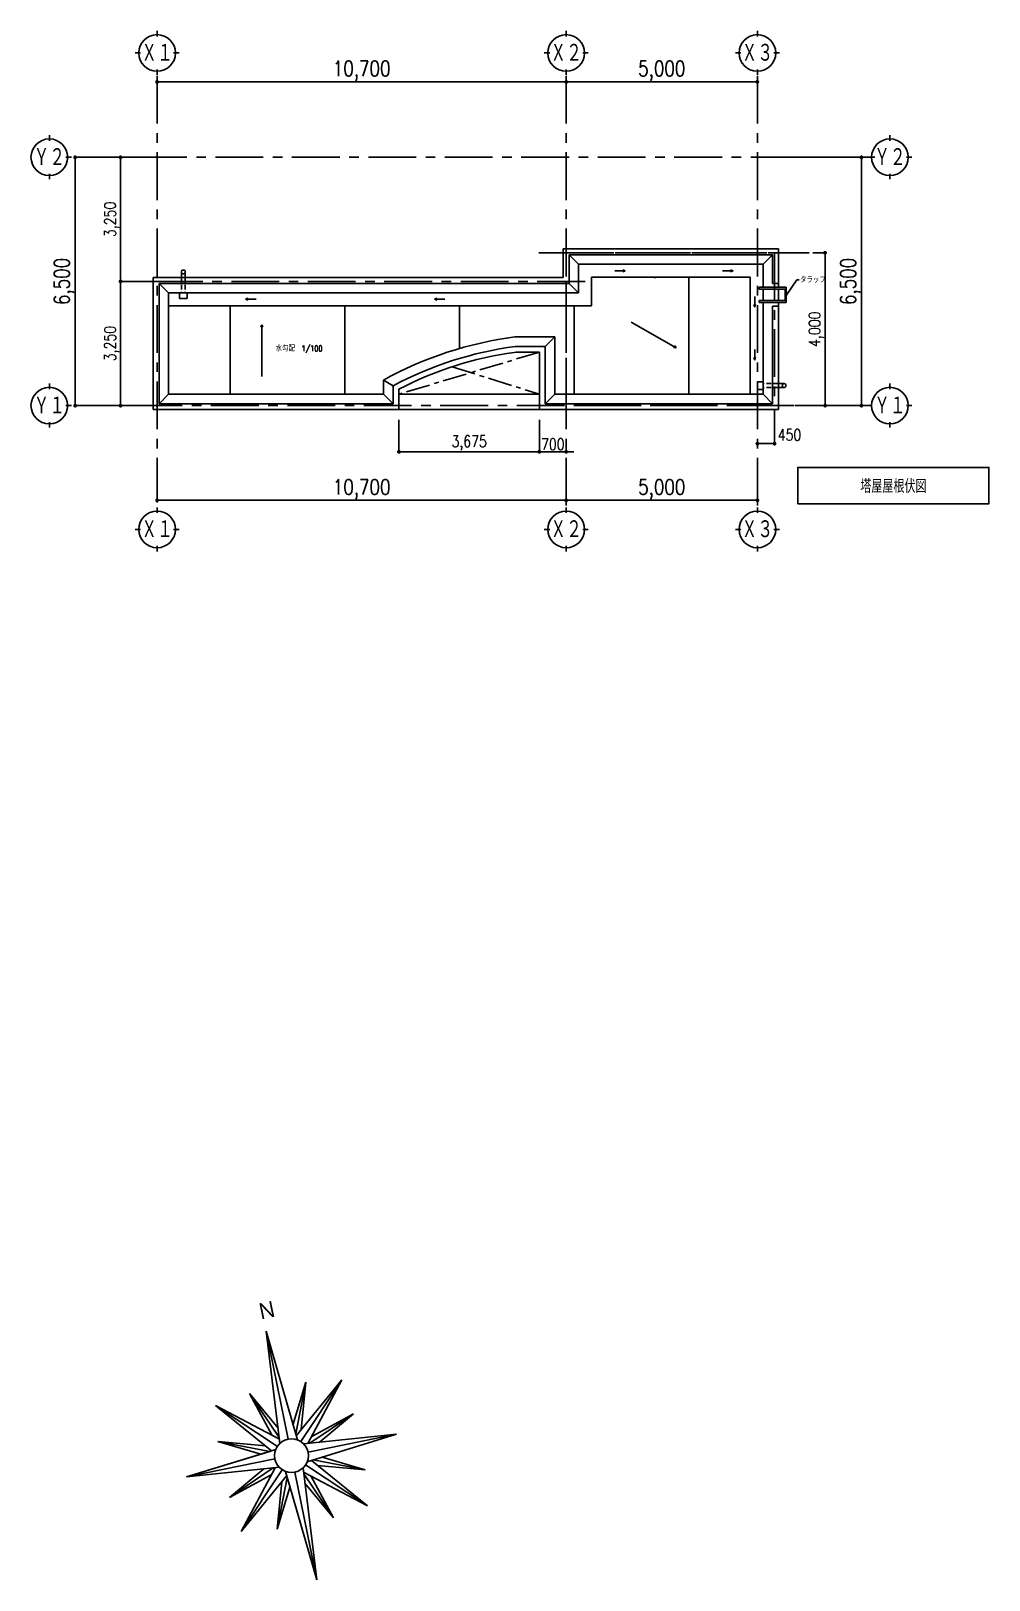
# Model space of a CAD drawing. Header units: millimetres. Extents: x 15495 to 166182, y -39946 to 18307.
# Drawn here: x 141125 to 166182, y -30807 to 9737 of the extents above; entities that cross this region are included whole.
import ezdxf
from ezdxf.enums import TextEntityAlignment as Align

# ---------------------------------------------------------------- set-up
doc = ezdxf.new("R2010")
doc.units = ezdxf.units.MM
doc.header["$LTSCALE"] = 1000
doc.linetypes.add('CENTER', pattern=[2, 1.25, -0.25, 0.25, -0.25])
doc.linetypes.add('HIDDEN2', pattern=[0.1875, 0.125, -0.0625])
doc.layers.get('0').update_dxf_attribs({"linetype": 'CONTINUOUS'})
for name, color, linetype in [('E_KEYP', 2, 'CONTINUOUS'), ('TRR-A_ELSE-100', 6, 'CONTINUOUS'), ('TRR-E_DIM-100', 3, 'CONTINUOUS'), ('TRR-E_GRID-100', 1, 'CENTER'), ('TRR-E_TEXT-100', 3, 'CONTINUOUS'), ('TRR-F_HIDE-100', 12, 'CONTINUOUS'), ('TRR-H_LINE1-100', 140, 'CONTINUOUS')]:
    doc.layers.add(name, color=color, linetype=linetype)
doc.styles.add('DIM', font='romans.shx', dxfattribs={"width": 0.8, "bigfont": 'bigfont.shx'})
doc.styles.add('ROOM', font='romans.shx', dxfattribs={"width": 0.8, "bigfont": 'bigfont.shx'})
doc.styles.get("Standard").update_dxf_attribs({"font": 'txt.shx', "bigfont": 'bigfont.shx'})
doc.dimstyles.new('DIM100_3_3', dxfattribs={"dimscale": 100, "dimtxt": 3, "dimasz": 1, "dimexe": 0, "dimexo": 1, "dimgap": 0.5, "dimtad": 1, "dimdec": 1, "dimdsep": 46, "dimlunit": 6, "dimtxsty": 'DIM', "dimblk1": 'DOT', "dimblk2": 'DOT', "dimsah": 1, "dimcen": 1, "dimclrd": 256, "dimclre": 256, "dimclrt": 256, "dimadec": 0, "dimazin": 0, "dimtfac": 1, "dimtdec": 1, "dimtix": 1, "dimtmove": 2, "dimatfit": 3, "dimldrblk": 'DOT', "dimfxl": 1, "dimtvp": 0.833333, "dimtolj": 1, "dimarcsym": 0})
doc.dimstyles.new('DIM100_4_3', dxfattribs={"dimscale": 100, "dimtxt": 4, "dimasz": 1, "dimexe": 0, "dimexo": 1, "dimgap": 0.5, "dimtad": 1, "dimdec": 1, "dimdsep": 46, "dimlunit": 6, "dimtxsty": 'DIM', "dimblk1": 'DOT', "dimblk2": 'DOT', "dimsah": 1, "dimcen": 1, "dimclrd": 256, "dimclre": 256, "dimclrt": 256, "dimadec": 0, "dimazin": 0, "dimtfac": 1, "dimtdec": 1, "dimtix": 1, "dimtmove": 2, "dimatfit": 3, "dimldrblk": 'DOT', "dimfxl": 1, "dimtvp": 0.833333, "dimtolj": 1, "dimarcsym": 0})
doc.dimstyles.new('DIM50_3_3', dxfattribs={"dimscale": 50, "dimtxt": 3, "dimasz": 1, "dimexe": 0, "dimexo": 1, "dimgap": 0.5, "dimtad": 1, "dimdec": 1, "dimdsep": 46, "dimlunit": 6, "dimtxsty": 'DIM', "dimblk1": 'DOT', "dimblk2": 'DOT', "dimsah": 1, "dimcen": 1, "dimclrd": 256, "dimclre": 256, "dimclrt": 256, "dimadec": 0, "dimazin": 0, "dimtfac": 1, "dimtdec": 1, "dimtix": 1, "dimtmove": 2, "dimatfit": 3, "dimldrblk": 'DOT', "dimfxl": 1, "dimtvp": 0.833333, "dimtolj": 1, "dimarcsym": 0})

# ---------------------------------------------------------------- blocks, each defined once
blk = doc.blocks.new('Direction')
at = {"layer": 'E_KEYP', "linetype": 'Continuous'}
for p, q in [((-662, 3255), (-306, 317)), ((-662, 3255), (158, 412)), ((-662, 3255), (-88, 432)), ((-88, 432), (-662, 3255)), ((-502, 528), (-1096, 1625)), ((-323, 479), (-1096, 1625)), ((-348, 720), (-1096, 1625)), ((374, 1924), (39, 799)), ((110, 568), (374, 1924)), ((374, 1924), (110, 568)), ((125, 521), (1314, 1985)), ((1314, 1985), (125, 521)), ((243, 368), (1314, 1985)), ((374, 1924), (256, 682)), ((256, 682), (374, 1924)), ((1314, 1985), (430, 318)), ((-521, 125), (-1985, 1314)), ((-368, 243), (-1985, 1314)), ((-1985, 1314), (-318, 430)), ((479, 323), (1625, 1096)), ((528, 502), (1625, 1096)), ((1625, 1096), (528, 502)), ((1625, 1096), (720, 348)), ((2744, 558), (317, 306)), ((412, -158), (2744, 558)), ((2744, 558), (432, 88)), ((432, 88), (2744, 558)), ((-412, 158), (-2744, -558)), ((-2744, -558), (-568, 110)), ((-2744, -558), (-568, 110)), ((-568, 110), (-2744, -558)), ((-1924, 374), (-568, 110)), ((-1924, 374), (-682, 256)), ((-799, 39), (-1924, 374)), ((-1924, 374), (-799, 39)), ((-432, -88), (-2744, -558)), ((-2744, -558), (-432, -88)), ((-2744, -558), (-317, -306)), ((-479, -323), (-2744, -558)), ((-2744, -558), (-479, -323)), ((-1625, -1096), (-479, -323)), ((-720, -348), (-1625, -1096)), ((-430, -318), (-1314, -1985)), ((-1314, -1985), (-243, -368)), ((662, -3255), (306, -317)), ((1985, -1314), (368, -243)), ((1985, -1314), (521, -125)), ((568, -110), (1924, -374)), ((682, -256), (1924, -374)), ((1924, -374), (799, -39)), ((799, -39), (1924, -374)), ((-1625, -1096), (-528, -502)), ((-1314, -1985), (-125, -521)), ((-374, -1924), (-110, -568)), ((-256, -682), (-374, -1924)), ((-374, -1924), (-39, -799)), ((-158, -412), (662, -3255)), ((88, -432), (662, -3255)), ((662, -3255), (88, -432)), ((318, -430), (1985, -1314)), ((323, -479), (1096, -1625)), ((348, -720), (1096, -1625)), ((1096, -1625), (502, -528))]:
    blk.add_line(p, q, dxfattribs=at)
blk.add_circle((0, 0), 441, dxfattribs=at)
at = {"layer": 'E_KEYP', "color": 6}
blk.add_text('Ｎ', height=480, rotation=11.493, dxfattribs=at).set_placement((-853, 3504))
blk = doc.blocks.new('DOT')
at = {"color": 0, "linetype": 'ByBlock'}
blk.add_line((-0.5, 0), (-1, 0), dxfattribs=at)
at = {"color": 0, "linetype": 'ByBlock', "const_width": 0.5}
blk.add_lwpolyline([(-0.25, 0, 1), (0.25, 0, 1)], format="xyb", close=True, dxfattribs=at)
blk = doc.blocks.new('*D904')
at = {"layer": 'TRR-E_DIM-100', "lineweight": -2}
for p, q in [((160573, -169), (160573, -1064)), ((160123, -1034), (160123, -1064)), ((160223, -1064), (160473, -1064))]:
    blk.add_line(p, q, dxfattribs=at)
at = {"layer": 'TRR-E_DIM-100', "lineweight": -2, "xscale": 100, "yscale": 100, "zscale": 100, "rotation": 180}
blk.add_blockref('DOT', (160123, -1064), dxfattribs=at)
at = {"layer": 'TRR-E_DIM-100', "lineweight": -2, "xscale": 100, "yscale": 100, "zscale": 100}
blk.add_blockref('DOT', (160573, -1064), dxfattribs=at)
at = {"layer": 'TRR-E_DIM-100', "insert": (160963, -834), "char_height": 300, "attachment_point": 5, "style": 'DIM'}
blk.add_mtext('\\A1;450', dxfattribs=at)
blk = doc.blocks.new('_DOT')
at = {"color": 0, "linetype": 'ByBlock'}
blk.add_line((-0.5, 0), (-1, 0), dxfattribs=at)
at = {"color": 0, "linetype": 'ByBlock', "const_width": 0.5}
blk.add_lwpolyline([(-0.25, 0, 1), (0.25, 0, 1)], format="xyb", close=True, dxfattribs=at)
blk = doc.blocks.new('*D899')
at = {"layer": 'TRR-E_DIM-100', "lineweight": -2}
for p, q in [((144423, -1947), (144423, -2547)), ((155123, -1947), (155123, -2547)), ((144523, -2547), (155023, -2547))]:
    blk.add_line(p, q, dxfattribs=at)
at = {"layer": 'TRR-E_DIM-100', "lineweight": -2, "xscale": 100, "yscale": 100, "zscale": 100, "rotation": 180}
blk.add_blockref('DOT', (144423, -2547), dxfattribs=at)
at = {"layer": 'TRR-E_DIM-100', "lineweight": -2, "xscale": 100, "yscale": 100, "zscale": 100}
blk.add_blockref('DOT', (155123, -2547), dxfattribs=at)
at = {"layer": 'TRR-E_DIM-100', "insert": (149773, -2259), "char_height": 400, "attachment_point": 5, "style": 'DIM'}
blk.add_mtext('\\A1;10,700', dxfattribs=at)
blk = doc.blocks.new('*D897')
at = {"layer": 'TRR-E_DIM-100', "lineweight": -2}
for p, q in [((150748, -441), (150748, -1278)), ((154423, -441), (154423, -1278)), ((150848, -1278), (154323, -1278))]:
    blk.add_line(p, q, dxfattribs=at)
at = {"layer": 'TRR-E_DIM-100', "lineweight": -2, "xscale": 100, "yscale": 100, "zscale": 100, "rotation": 180}
blk.add_blockref('DOT', (150748, -1278), dxfattribs=at)
at = {"layer": 'TRR-E_DIM-100', "lineweight": -2, "xscale": 100, "yscale": 100, "zscale": 100}
blk.add_blockref('DOT', (154423, -1278), dxfattribs=at)
at = {"layer": 'TRR-E_DIM-100', "insert": (152586, -1049), "char_height": 300, "attachment_point": 5, "style": 'DIM'}
blk.add_mtext('\\A1;3,675', dxfattribs=at)
blk = doc.blocks.new('*D900')
at = {"layer": 'TRR-E_DIM-100', "lineweight": -2}
for p, q in [((155123, -1947), (155123, -2547)), ((160123, -1947), (160123, -2547)), ((155223, -2547), (160023, -2547))]:
    blk.add_line(p, q, dxfattribs=at)
at = {"layer": 'TRR-E_DIM-100', "lineweight": -2, "xscale": 100, "yscale": 100, "zscale": 100, "rotation": 180}
blk.add_blockref('DOT', (155123, -2547), dxfattribs=at)
at = {"layer": 'TRR-E_DIM-100', "lineweight": -2, "xscale": 100, "yscale": 100, "zscale": 100}
blk.add_blockref('DOT', (160123, -2547), dxfattribs=at)
at = {"layer": 'TRR-E_DIM-100', "insert": (157623, -2259), "char_height": 400, "attachment_point": 5, "style": 'DIM'}
blk.add_mtext('\\A1;5,000', dxfattribs=at)
blk = doc.blocks.new('*D898')
at = {"layer": 'TRR-E_DIM-100', "lineweight": -2}
for p, q in [((154423, -441), (154423, -1278)), ((155123, -939), (155123, -1278)), ((154323, -1278), (154223, -1278)), ((154423, -1278), (155123, -1278)), ((155223, -1278), (155323, -1278))]:
    blk.add_line(p, q, dxfattribs=at)
at = {"layer": 'TRR-E_DIM-100', "lineweight": -2, "xscale": 100, "yscale": 100, "zscale": 100}
blk.add_blockref('DOT', (154423, -1278), dxfattribs=at)
at = {"layer": 'TRR-E_DIM-100', "lineweight": -2, "xscale": 100, "yscale": 100, "zscale": 100, "rotation": 180}
blk.add_blockref('DOT', (155123, -1278), dxfattribs=at)
at = {"layer": 'TRR-E_DIM-100', "insert": (154773, -1078), "char_height": 300, "attachment_point": 5, "style": 'DIM'}
blk.add_mtext('\\A1;700', dxfattribs=at)
blk = doc.blocks.new('*D893')
at = {"layer": 'TRR-E_DIM-100', "lineweight": -2}
for p, q in [((144423, 7805), (144423, 8405)), ((144523, 8405), (155023, 8405)), ((155123, 7805), (155123, 8405))]:
    blk.add_line(p, q, dxfattribs=at)
at = {"layer": 'TRR-E_DIM-100', "lineweight": -2, "xscale": 100, "yscale": 100, "zscale": 100, "rotation": 180}
blk.add_blockref('DOT', (144423, 8405), dxfattribs=at)
at = {"layer": 'TRR-E_DIM-100', "lineweight": -2, "xscale": 100, "yscale": 100, "zscale": 100}
blk.add_blockref('DOT', (155123, 8405), dxfattribs=at)
at = {"layer": 'TRR-E_DIM-100', "insert": (149773, 8693), "char_height": 400, "attachment_point": 5, "style": 'DIM'}
blk.add_mtext('\\A1;10,700', dxfattribs=at)
blk = doc.blocks.new('*D902')
at = {"layer": 'TRR-E_DIM-100', "lineweight": -2}
for p, q in [((143367, 6431), (143467, 6431)), ((143467, 3281), (143467, 6331)), ((144546, 3181), (143467, 3181))]:
    blk.add_line(p, q, dxfattribs=at)
at = {"layer": 'TRR-E_DIM-100', "lineweight": -2, "xscale": 100, "yscale": 100, "zscale": 100}
for p, rotation in [((143467, 6431), 90), ((143467, 3181), 270)]:
    blk.add_blockref('DOT', p, dxfattribs=dict(at, rotation=rotation))
at = {"layer": 'TRR-E_DIM-100', "insert": (143239, 4806), "char_height": 300, "attachment_point": 5, "rotation": 90, "style": 'DIM'}
blk.add_mtext('\\A1;3,250', dxfattribs=at)
blk = doc.blocks.new('*D901')
at = {"layer": 'TRR-E_DIM-100', "lineweight": -2}
for p, q in [((144016, 6431), (142278, 6431)), ((142278, 31), (142278, 6331)), ((144016, -69), (142278, -69))]:
    blk.add_line(p, q, dxfattribs=at)
at = {"layer": 'TRR-E_DIM-100', "lineweight": -2, "xscale": 100, "yscale": 100, "zscale": 100}
for p, rotation in [((142278, 6431), 90), ((142278, -69), 270)]:
    blk.add_blockref('DOT', p, dxfattribs=dict(at, rotation=rotation))
at = {"layer": 'TRR-E_DIM-100', "insert": (141990, 3181), "char_height": 400, "attachment_point": 5, "rotation": 90, "style": 'DIM'}
blk.add_mtext('\\A1;6,500', dxfattribs=at)
blk = doc.blocks.new('*D903')
at = {"layer": 'TRR-E_DIM-100', "lineweight": -2}
for p, q in [((144546, 3181), (143467, 3181)), ((143467, 31), (143467, 3081)), ((143509, -69), (143467, -69))]:
    blk.add_line(p, q, dxfattribs=at)
at = {"layer": 'TRR-E_DIM-100', "lineweight": -2, "xscale": 100, "yscale": 100, "zscale": 100}
for p, rotation in [((143467, 3181), 90), ((143467, -69), 270)]:
    blk.add_blockref('DOT', p, dxfattribs=dict(at, rotation=rotation))
at = {"layer": 'TRR-E_DIM-100', "insert": (143239, 1556), "char_height": 300, "attachment_point": 5, "rotation": 90, "style": 'DIM'}
blk.add_mtext('\\A1;3,250', dxfattribs=at)
blk = doc.blocks.new('*D896')
at = {"layer": 'TRR-E_DIM-100', "lineweight": -2}
for p, q in [((161106, 6431), (162845, 6431)), ((162845, 31), (162845, 6331)), ((161106, -69), (162845, -69))]:
    blk.add_line(p, q, dxfattribs=at)
at = {"layer": 'TRR-E_DIM-100', "lineweight": -2, "xscale": 100, "yscale": 100, "zscale": 100}
for p, rotation in [((162845, 6431), 90), ((162845, -69), 270)]:
    blk.add_blockref('DOT', p, dxfattribs=dict(at, rotation=rotation))
at = {"layer": 'TRR-E_DIM-100', "insert": (162557, 3181), "char_height": 400, "attachment_point": 5, "rotation": 90, "style": 'DIM'}
blk.add_mtext('\\A1;6,500', dxfattribs=at)
blk = doc.blocks.new('*D895')
at = {"layer": 'TRR-E_DIM-100', "lineweight": -2}
for p, q in [((161578, 3931), (161894, 3931)), ((161894, 31), (161894, 3831)), ((161490, -69), (161894, -69))]:
    blk.add_line(p, q, dxfattribs=at)
at = {"layer": 'TRR-E_DIM-100', "lineweight": -2, "xscale": 100, "yscale": 100, "zscale": 100}
for p, rotation in [((161894, 3931), 90), ((161894, -69), 270)]:
    blk.add_blockref('DOT', p, dxfattribs=dict(at, rotation=rotation))
at = {"layer": 'TRR-E_DIM-100', "insert": (161665, 1931), "char_height": 300, "attachment_point": 5, "rotation": 90, "style": 'DIM'}
blk.add_mtext('\\A1;4,000', dxfattribs=at)
blk = doc.blocks.new('*D894')
at = {"layer": 'TRR-E_DIM-100', "lineweight": -2}
for p, q in [((155123, 7805), (155123, 8405)), ((155223, 8405), (160023, 8405)), ((160123, 7805), (160123, 8405))]:
    blk.add_line(p, q, dxfattribs=at)
at = {"layer": 'TRR-E_DIM-100', "lineweight": -2, "xscale": 100, "yscale": 100, "zscale": 100, "rotation": 180}
blk.add_blockref('DOT', (155123, 8405), dxfattribs=at)
at = {"layer": 'TRR-E_DIM-100', "lineweight": -2, "xscale": 100, "yscale": 100, "zscale": 100}
blk.add_blockref('DOT', (160123, 8405), dxfattribs=at)
at = {"layer": 'TRR-E_DIM-100', "insert": (157623, 8693), "char_height": 400, "attachment_point": 5, "style": 'DIM'}
blk.add_mtext('\\A1;5,000', dxfattribs=at)
blk = doc.blocks.new('TRR-BLOCK_100')
at = {"layer": 'TRR-A_ELSE-100'}
for p, q in [((16249.93, 4100), (10625, 4100)), ((10625, 3350), (10625, 4100)), ((16249.93, 3100), (16249.93, 4100)), ((16099.93, 3950), (10775, 3950)), ((10775, 3200), (10775, 3950)), ((11025, 3700), (10775, 3950)), ((15849.93, 3700), (11025, 3700)), ((11025, 2950), (11025, 3700)), ((15849.93, 3700), (16099.93, 3950)), ((15849.93, 3100), (15849.93, 3700)), ((16099.93, 3200), (16099.93, 3950)), ((10625, 3350), (-100, 3350)), ((-100, -100), (-100, 3350)), ((635.83, 3500), (635.83, 3350)), ((635.83, 3500), (635.83, 3350)), ((735.83, 3500), (735.83, 3350)), ((735.83, 3500), (735.83, 3350)), ((15514.93, 3365), (11360, 3365)), ((11360, 2615), (11360, 3365)), ((13910, 300), (13910, 3365)), ((15514.93, 300), (15514.93, 3365)), ((10775, 3200), (50, 3200)), ((50, 50), (50, 3200)), ((300, 2950), (50, 3200)), ((11025, 2950), (300, 2950)), ((300, 300), (300, 2950)), ((585.84, 2950), (585.84, 2800)), ((585.84, 2950), (585.84, 2800)), ((785.84, 2950), (785.84, 2800)), ((785.84, 2950), (785.84, 2800)), ((10775, 3200), (11025, 2950)), ((15749.93, 3050), (15749.93, 3100)), ((16449.93, 3100), (15749.93, 3100)), ((16449.93, 3050), (15749.93, 3050)), ((15849.93, 2750), (15849.93, 3050)), ((16249.93, 3200), (16099.93, 3200)), ((16249.93, 2750), (16249.93, 3050)), ((16427.93, 2750), (16427.93, 3050)), ((16427.93, 2750), (16427.93, 3050)), ((16427.93, 2750), (16427.93, 3050)), ((16427.93, 2750), (16427.93, 3050)), ((16449.93, 2700), (16449.93, 3100)), ((16449.93, 2734), (16449.93, 3066)), ((16449.93, 2734), (16449.93, 3066)), ((16449.93, 2734), (16449.93, 3066)), ((11360, 2615), (300, 2615)), ((785.84, 2800), (585.84, 2800)), ((785.84, 2800), (585.84, 2800)), ((1910, 300), (1910, 2615)), ((4910, 300), (4910, 2615)), ((7910, 1495.45), (7910, 2615)), ((10910, 300), (10910, 2615)), ((15749.93, 2700), (15749.93, 2750)), ((16449.93, 2750), (15749.93, 2750)), ((16449.93, 2700), (15749.93, 2700)), ((15849.93, 300), (15849.93, 2700)), ((16099.93, 50), (16099.93, 2600)), ((16249.93, 2600), (16099.93, 2600)), ((16249.93, -100), (16249.93, 2700)), ((10400, 1800), (9360.06, 1800)), ((10150, 1550), (10400, 1800)), ((10400, 300), (10400, 1800)), ((9341.99, 1393.9), (9387.97, 1400)), ((9341.99, 1393.9), (9387.97, 1400)), ((10150, 1550), (9376.55, 1550)), ((10000, 1400), (9387.97, 1400)), ((10000, 1400), (9387.97, 1400)), ((10000, 550), (10000, 1400)), ((10000, -100), (10000, 1400)), ((10150, 50), (10150, 1550)), ((6175, 522.02), (5925, 670.9)), ((5925, 300), (5925, 670.9)), ((6175, 50), (6175, 522.02)), ((6325, 100), (6325, 431.41)), ((6325, -100), (6325, 431.41)), ((15849.93, 625.04), (15699.93, 625.04)), ((15849.93, 625.04), (15699.93, 625.04)), ((15699.93, 425.04), (15699.93, 625.04)), ((15699.93, 425.04), (15699.93, 625.04)), ((15849.93, 425.04), (15699.93, 425.04)), ((15849.93, 425.04), (15699.93, 425.04)), ((16399.93, 575.04), (16249.93, 575.04)), ((16399.93, 575.04), (16249.93, 575.04)), ((16399.93, 475.04), (16249.93, 475.04)), ((16399.93, 475.04), (16249.93, 475.04)), ((50, 50), (300, 300)), ((6175, 50), (50, 50)), ((5925, 300), (300, 300)), ((5925, 300), (6175, 50)), ((6325, 300), (10000, 300)), ((6325, 300), (10000, 300)), ((10150, 50), (10400, 300)), ((10150, 50), (16099.93, 50)), ((10400, 300), (15849.93, 300)), ((15849.93, 300), (16099.93, 50)), ((6325, -100), (-100, -100)), ((6325, -100), (10000, -100)), ((6325, -100), (10000, -100)), ((10000, -100), (16249.93, -100))]:
    blk.add_line(p, q, dxfattribs=at)
at = {"layer": 'TRR-A_ELSE-100', "linetype": 'HIDDEN2'}
for p, q in [((635.83, 3350), (635.83, 2950)), ((635.83, 3350), (635.83, 2950)), ((735.83, 3350), (735.83, 2950)), ((735.83, 3350), (735.83, 2950)), ((16249.93, 575.04), (15849.93, 575.04)), ((16249.93, 575.04), (15849.93, 575.04)), ((16249.93, 475.04), (15849.93, 475.04)), ((16249.93, 475.04), (15849.93, 475.04))]:
    blk.add_line(p, q, dxfattribs=at)
at = {"layer": 'TRR-A_ELSE-100'}
for centre in [(685.84, 3500), (685.84, 3500), (16399.93, 525.04), (16399.93, 525.04)]:
    blk.add_circle(centre, 50, dxfattribs=at)
for radius, start, end in [(9740.98, 97.499444, 118.891783), (9490.98, 97.597716, 118.004621), (9340.98, 97.934453, 117.453239), (9340.98, 97.934453, 117.453239)]:
    blk.add_arc((10631.42, -7857.66), radius, start, end, dxfattribs=at)
at = {"layer": 'TRR-E_GRID-100', "color": 3, "linetype": 'Continuous'}
for p, q in [((0, 9661.93), (0, 9805.93)), ((10700, 9661.93), (10700, 9805.93)), ((15700, 9661.93), (15700, 9805.93)), ((-576, 9229.93), (-432, 9229.93)), ((432, 9229.93), (576, 9229.93)), ((10124, 9229.93), (10268, 9229.93)), ((11132, 9229.93), (11276, 9229.93)), ((15124, 9229.93), (15268, 9229.93)), ((16132, 9229.93), (16276, 9229.93)), ((0, 8653.93), (0, 8797.93)), ((10700, 8653.93), (10700, 8797.93)), ((15700, 8653.93), (15700, 8797.93)), ((-2818.59, 7076), (-2818.59, 6932)), ((19167.26, 7076), (19167.26, 6932)), ((-2242.59, 6500), (-2386.59, 6500)), ((19599.26, 6500), (19743.26, 6500)), ((-2818.59, 6068), (-2818.59, 5924)), ((19167.26, 6068), (19167.26, 5924)), ((-2818.59, 576), (-2818.59, 432)), ((19167.26, 576), (19167.26, 432)), ((-2242.59, 0), (-2386.59, 0)), ((19599.26, 0), (19743.26, 0)), ((-2818.59, -432), (-2818.59, -576)), ((19167.26, -432), (19167.26, -576)), ((0, -2663.56), (0, -2735.56)), ((0, -2663.56), (0, -2807.56)), ((10700, -2663.56), (10700, -2735.56)), ((10700, -2663.56), (10700, -2807.56)), ((15700, -2663.56), (15700, -2807.56)), ((15700, -2663.56), (15700, -2735.56)), ((-576, -3239.56), (-432, -3239.56)), ((432, -3239.56), (576, -3239.56)), ((10124, -3239.56), (10268, -3239.56)), ((11132, -3239.56), (11276, -3239.56)), ((15124, -3239.56), (15268, -3239.56)), ((16132, -3239.56), (16276, -3239.56)), ((0, -3671.56), (0, -3815.56)), ((10700, -3671.56), (10700, -3815.56)), ((15700, -3671.56), (15700, -3815.56))]:
    blk.add_line(p, q, dxfattribs=at)
at = {"layer": 'TRR-E_GRID-100'}
for p, q in [((0, 8631.85), (0, -2539.56)), ((10700, 8631.85), (10700, -2739.56)), ((15699.93, 8631.85), (15699.93, -2784.56)), ((18776.07, 6500), (-2047.64, 6500)), ((9982.31, 4000), (17054.67, 4000)), ((10700, 4000), (16149.93, 4000)), ((10700, 0), (10700, 4000)), ((16149.93, 4000), (16149.93, 0)), ((11192.39, 3250), (-943.43, 3250)), ((18657.63, 0), (-2077.27, 0)), ((16149.93, 0), (10700, 0))]:
    blk.add_line(p, q, dxfattribs=at)
at = {"layer": 'TRR-E_GRID-100', "color": 3, "linetype": 'Continuous'}
for centre in [(0, 9229.93), (10700, 9229.93), (15700, 9229.93), (-2818.59, 6500), (19167.26, 6500), (-2818.59, 0), (19167.26, 0), (0, -3239.56), (10700, -3239.56), (15700, -3239.56)]:
    blk.add_circle(centre, 480, dxfattribs=at)
at = {"layer": 'TRR-E_TEXT-100'}
blk.add_lwpolyline([(16758.4, -2566.1), (21758.4, -2566.1), (21758.4, -1616.1), (16758.4, -1616.1)], close=True, dxfattribs=at)
at = {"layer": 'TRR-F_HIDE-100', "linetype": 'CENTER', "ltscale": 0.5}
for p, q in [((10000, 1400), (6325, 300)), ((10000, 1400), (6325, 300)), ((7717.99, 1017.35), (10000, 300)), ((7717.99, 1017.35), (10000, 300))]:
    blk.add_line(p, q, dxfattribs=at)
at = {"layer": 'TRR-H_LINE1-100'}
for p, q in [((11969.62, 3525.04), (12243.21, 3525.04)), ((11969.62, 3525.04), (12243.21, 3525.04)), ((12243.21, 3525.04), (12178.47, 3550.91)), ((12243.21, 3525.04), (12178.47, 3550.91)), ((12243.21, 3525.04), (12178.47, 3499.17)), ((12243.21, 3525.04), (12178.47, 3499.17)), ((14789.62, 3525.04), (15063.21, 3525.04)), ((14789.62, 3525.04), (15063.21, 3525.04)), ((15063.21, 3525.04), (14998.47, 3550.91)), ((15063.21, 3525.04), (14998.47, 3550.91)), ((15063.21, 3525.04), (14998.47, 3499.17)), ((15063.21, 3525.04), (14998.47, 3499.17)), ((15629.62, 2855.04), (15629.62, 2581.45)), ((15629.62, 2855.04), (15629.62, 2581.45)), ((2316.04, 2785.04), (2380.77, 2810.91)), ((2316.04, 2785.04), (2380.77, 2810.91)), ((2316.04, 2785.04), (2380.77, 2759.17)), ((2589.62, 2785.04), (2316.04, 2785.04)), ((2316.04, 2785.04), (2380.77, 2759.17)), ((2589.62, 2785.04), (2316.04, 2785.04)), ((7256.04, 2785.04), (7320.77, 2810.91)), ((7256.04, 2785.04), (7320.77, 2810.91)), ((7529.62, 2785.04), (7256.04, 2785.04)), ((7256.04, 2785.04), (7320.77, 2759.17)), ((7256.04, 2785.04), (7320.77, 2759.17)), ((15629.62, 2581.45), (15603.76, 2646.19)), ((15629.62, 2581.45), (15603.76, 2646.19)), ((15629.62, 2581.45), (15655.49, 2646.19)), ((15629.62, 2581.45), (15655.49, 2646.19)), ((2739.69, 2118.13), (2713.82, 2053.39)), ((2739.69, 2118.13), (2713.82, 2053.39)), ((2739.69, 766.37), (2739.69, 2118.13)), ((2739.69, 766.37), (2739.69, 2118.13)), ((2739.69, 2118.13), (2765.56, 2053.39)), ((2739.69, 2118.13), (2765.56, 2053.39)), ((12398.75, 2181.18), (13575.84, 1516.56)), ((12398.75, 2181.18), (13575.84, 1516.56)), ((13575.84, 1516.56), (13506.74, 1525.87)), ((13575.84, 1516.56), (13506.74, 1525.87)), ((13575.84, 1516.56), (13532.18, 1570.92)), ((13575.84, 1516.56), (13532.18, 1570.92)), ((15629.62, 1191.45), (15603.76, 1256.19)), ((15629.62, 1191.45), (15603.76, 1256.19)), ((15629.62, 1465.04), (15629.62, 1191.45)), ((15629.62, 1465.04), (15629.62, 1191.45)), ((15629.62, 1191.45), (15655.49, 1256.19)), ((15629.62, 1191.45), (15655.49, 1256.19))]:
    blk.add_line(p, q, dxfattribs=at)
blk.add_point((13020, 3350.89), dxfattribs=at)
at = {"layer": 'TRR-E_DIM-100', "insert": (16817.5, 3366.56), "char_height": 150, "attachment_point": 1, "style": 'DIM'}
blk.add_mtext('\\A1;タラップ', dxfattribs=at)
at = {"layer": 'TRR-E_GRID-100', "color": 3, "linetype": 'Continuous', "width": 0.75}
for s, p in [('Ｘ１', (0, 9229.93)), ('Ｘ２', (10700, 9229.93)), ('Ｘ３', (15700, 9229.93)), ('Ｙ２', (-2818.59, 6500)), ('Ｙ２', (19167.26, 6500)), ('Ｙ１', (-2818.59, 0)), ('Ｙ１', (19167.26, 0)), ('Ｘ１', (0, -3239.56)), ('Ｘ２', (10700, -3239.56)), ('Ｘ３', (15700, -3239.56))]:
    blk.add_text(s, height=500, dxfattribs=at).set_placement(p, align=Align.MIDDLE)
at = {"layer": 'TRR-E_TEXT-100', "style": 'ROOM', "width": 0.8}
blk.add_text('水勾配\u30001/100', height=150, dxfattribs=at).set_placement((3101.7, 1421.29))
at = {"layer": 'TRR-E_TEXT-100', "width": 0.75}
blk.add_text('塔屋屋根伏図', height=350, dxfattribs=at).set_placement((19258.4, -2091.1), align=Align.MIDDLE)
at = {"layer": 'TRR-E_DIM-100'}
for base, p1, p2, dimstyle, picture, middle in [((10700, 8473.61), (0, 7773.61), (10700, 7773.61), 'DIM100_4_3', '*D893', (5350, 8761.7)), ((15700, 8473.61), (10700, 7773.61), (15700, 7773.61), 'DIM100_4_3', '*D894', (13200, 8761.7)), ((10000, -1208.71), (6325, -272), (10000, -272.06), 'DIM100_3_3', '*D897', (8162.5, -980.14)), ((10700, -1208.71), (10000, -272.06), (10700, -770), 'DIM100_3_3', '*D898', (10350, -1008.71)), ((10700, -2478.31), (0, -1778.31), (10700, -1778.31), 'DIM100_4_3', '*D899', (5350, -2190.21)), ((15700, -2478.31), (10700, -1778.31), (15700, -1778.31), 'DIM100_4_3', '*D900', (13200, -2190.21))]:
    dim = blk.add_linear_dim(base=base, p1=p1, p2=p2, dimstyle=dimstyle, dxfattribs=at)
    dim.commit()
    dim.dimension.update_dxf_attribs({"geometry": picture, "text_midpoint": middle, "insert": (-144423.16, 69)})
for base, p1, p2, dimstyle, picture, middle in [((-2145.1, 6500), (-306.69, 0), (-306.69, 6500), 'DIM100_4_3', '*D901', (-2433.19, 3250)), ((-955.93, 6500), (222.5, 3250), (-955.93, 6500), 'DIM100_3_3', '*D902', (-1184.5, 4875)), ((18421.45, 6500), (16582.96, 0), (16583.04, 6500), 'DIM100_4_3', '*D896', (18133.35, 3250)), ((17470.49, 4000), (16967.13, 0), (17054.67, 4000), 'DIM100_3_3', '*D895', (17241.92, 2000)), ((-955.93, 3250), (-814.52, 0), (222.5, 3250), 'DIM100_3_3', '*D903', (-1184.5, 1625))]:
    dim = blk.add_linear_dim(base=base, p1=p1, p2=p2, angle=90, dimstyle=dimstyle, dxfattribs=at)
    dim.commit()
    dim.dimension.update_dxf_attribs({"geometry": picture, "text_midpoint": middle, "insert": (-144423.16, 69)})
dim = blk.add_linear_dim(base=(16149.93, -994.96), p1=(15699.93, -1064.96), p2=(16149.93, 0), dimstyle='DIM100_3_3', dxfattribs=at)
dim.commit()
dim.dimension.update_dxf_attribs({"geometry": '*D904', "text_midpoint": (16539.62, -764.96), "dimtype": 128, "insert": (-144423.16, 69)})
at = {"layer": 'TRR-E_DIM-100', "annotation_type": 0, "has_hookline": 1, "hookline_direction": 0, "text_width": 528}
blk.add_leader([(16453.58, 2881.98), (16730.18, 3291.56), (16792.5, 3291.56)], dimstyle='DIM50_3_3', override={"dimgap": 0.5, "dimtad": 0}, dxfattribs=at)

msp = doc.modelspace()

# ---------------------------------------------------------------- block references
for name, p in [('TRR-BLOCK_100', (144423, -69)), ('Direction', (147938, -27551))]:
    msp.add_blockref(name, p)

doc.saveas('drawing.dxf')
